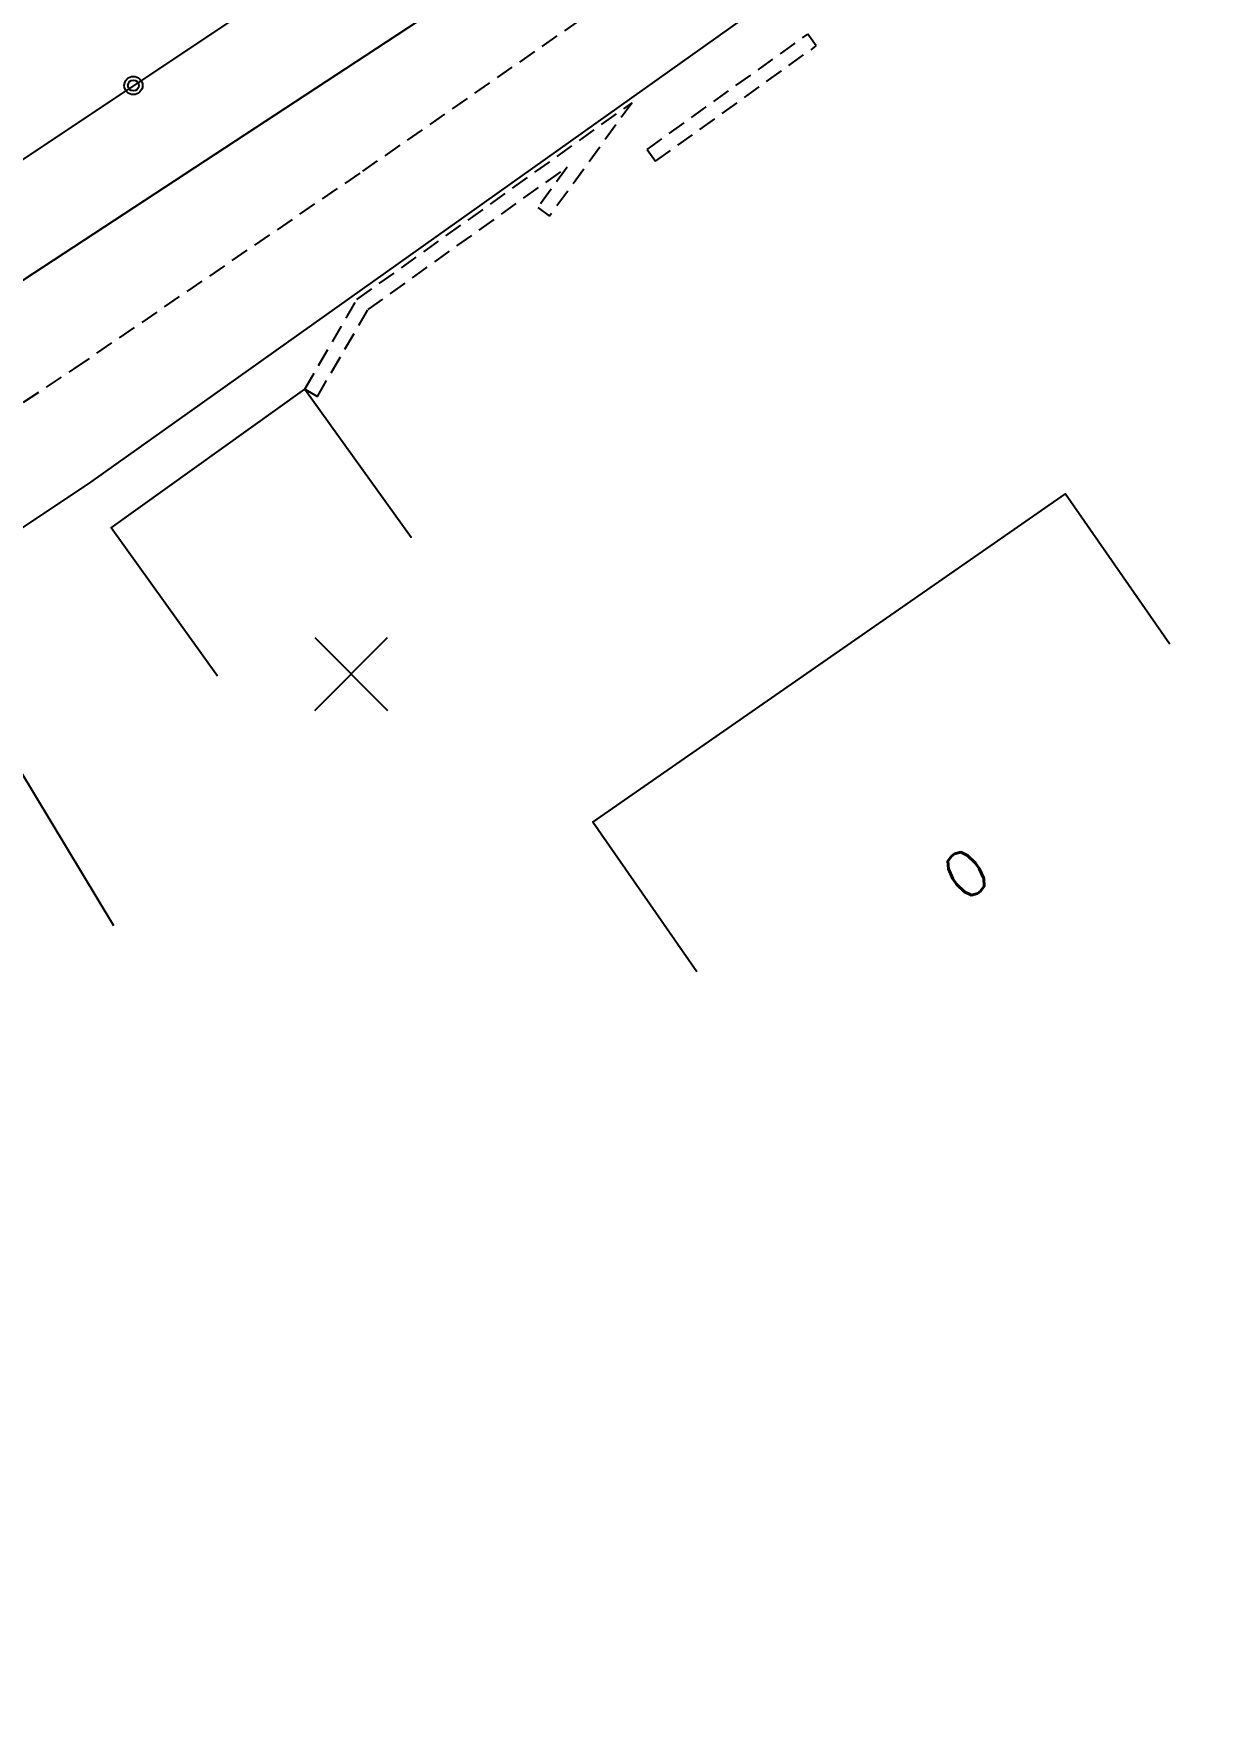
# Model space of a CAD drawing. Header units: millimetres. Extents: x 133016 to 134000, y 142000 to 143000.
# Drawn here: x 133453.56 to 133486.24, y 142331.69 to 142377.93 of the extents above; entities that cross this region are included whole.
import ezdxf
from ezdxf.enums import TextEntityAlignment as Align

# ---------------------------------------------------------------- set-up
doc = ezdxf.new("R2010")
doc.units = ezdxf.units.MM
doc.linetypes.add('DASHED', pattern=[0.75, 0.5, -0.25])
doc.layers.get('0').update_dxf_attribs({"linetype": 'CONTINUOUS'})
for name, color, linetype in [('W0001', 6, 'DASHED'), ('W0008', 7, 'CONTINUOUS'), ('W0100', 7, 'CONTINUOUS'), ('W0112', 1, 'DASHED'), ('W0322', 7, 'CONTINUOUS'), ('W0991', 7, 'CONTINUOUS')]:
    doc.layers.add(name, color=color, linetype=linetype)
doc.styles.get("Standard").update_dxf_attribs({"font": 'romans.shx', "width": 0.85})

# ---------------------------------------------------------------- blocks, each defined once
blk = doc.blocks.new('t322o')
at = {"color": 0, "linetype": 'Continuous'}
for radius in [0.25, 0.15]:
    blk.add_circle((0, 0), radius, dxfattribs=at)
blk = doc.blocks.new('t991o')
at = {"color": 0, "linetype": 'Continuous'}
for p, q in [((-1, 1), (1, -1)), ((-1, -1), (1, 1))]:
    blk.add_line(p, q, dxfattribs=at)

msp = doc.modelspace()

# ---------------------------------------------------------------- linework, layer by layer
at = {"layer": 'W0001'}
msp.add_lwpolyline([(133398.998, 142333.37), (133408.988, 142339.64), (133418.312, 142345.425), (133427.206, 142350.916), (133434.586, 142355.623), (133443.892, 142361.618), (133454.669, 142368.741), (133462.579, 142374.156), (133473.582, 142381.81), (133487.662, 142392.238), (133499.076, 142400.67), (133514.684, 142412.218), (133530.37, 142423.896), (133538.187, 142430.161)], dxfattribs=at)
at = {"layer": 'W0008'}
for points in [[(133400.935, 142337.872), (133405.275, 142340.517), (133412.169, 142344.83), (133424.249, 142352.18), (133427.965, 142354.488), (133450.822, 142369.596), (133452.44, 142370.636), (133463.228, 142377.709), (133468.422, 142381.132), (133476.721, 142387.171), (133481.047, 142390.443), (133508.968, 142411.059), (133511.171, 142412.682), (133529.241, 142426.113), (133532.936, 142429.001)], [(133401.365, 142331.691), (133423.479, 142345.476), (133438.796, 142355.066), (133439.972, 142355.778), (133447.309, 142360.424), (133455.119, 142365.628), (133474.7, 142379.547), (133475.679, 142380.261), (133487.819, 142389.264), (133500.95, 142398.971), (133512.31, 142407.364), (133525.926, 142417.536), (133529.095, 142419.841), (133531.073, 142421.332), (133537.632, 142426.472)]]:
    msp.add_lwpolyline(points, dxfattribs=at)
at = {"layer": 'W0100'}
for points in [[(133458.598, 142360.31), (133455.683, 142364.373), (133460.993, 142368.183), (133463.908, 142364.121), (133463.908, 142364.121), (133463.908, 142364.121), (133463.908, 142364.121), (133463.908, 142364.121), (133463.908, 142364.121), (133463.908, 142364.121), (133463.908, 142364.121), (133463.908, 142364.121), (133463.908, 142364.121), (133463.908, 142364.121), (133463.908, 142364.121), (133463.908, 142364.121), (133463.908, 142364.121), (133463.908, 142364.121), (133463.908, 142364.121), (133463.908, 142364.121), (133463.908, 142364.121), (133463.908, 142364.121), (133463.908, 142364.121), (133463.908, 142364.121), (133463.908, 142364.121), (133463.908, 142364.121), (133463.908, 142364.121), (133463.908, 142364.121), (133463.908, 142364.121), (133463.908, 142364.121), (133463.908, 142364.121), (133463.908, 142364.121), (133463.908, 142364.121), (133463.908, 142364.121), (133463.908, 142364.121), (133463.908, 142364.121), (133463.908, 142364.121), (133463.908, 142364.121), (133463.908, 142364.121), (133463.908, 142364.121), (133463.908, 142364.121), (133463.908, 142364.121), (133463.908, 142364.121), (133463.908, 142364.121), (133463.908, 142364.121), (133463.908, 142364.121), (133463.908, 142364.121), (133463.908, 142364.121), (133463.908, 142364.121), (133463.908, 142364.121), (133463.908, 142364.121), (133463.908, 142364.121), (133463.908, 142364.121), (133463.908, 142364.121), (133463.908, 142364.121), (133463.908, 142364.121), (133463.908, 142364.121), (133463.908, 142364.121), (133463.908, 142364.121), (133463.908, 142364.121), (133463.908, 142364.121), (133463.908, 142364.121), (133463.908, 142364.121), (133463.908, 142364.121), (133463.908, 142364.121), (133463.908, 142364.121), (133463.908, 142364.121), (133463.908, 142364.121), (133463.908, 142364.121), (133463.908, 142364.121), (133463.908, 142364.121), (133463.908, 142364.121), (133463.908, 142364.121), (133463.908, 142364.121), (133463.908, 142364.121), (133463.908, 142364.121), (133463.908, 142364.121), (133463.908, 142364.121), (133463.908, 142364.121), (133463.908, 142364.121), (133463.908, 142364.121), (133463.908, 142364.121), (133463.908, 142364.121), (133463.908, 142364.121), (133463.908, 142364.121), (133463.908, 142364.121), (133463.908, 142364.121), (133463.908, 142364.121), (133463.908, 142364.121), (133463.908, 142364.121), (133463.908, 142364.121), (133463.908, 142364.121), (133463.908, 142364.121), (133463.908, 142364.121), (133463.908, 142364.121), (133463.908, 142364.121), (133463.908, 142364.121), (133463.908, 142364.121), (133463.908, 142364.121), (133463.908, 142364.121), (133463.908, 142364.121), (133463.908, 142364.121), (133463.908, 142364.121), (133463.908, 142364.121), (133463.908, 142364.121), (133463.908, 142364.121), (133463.908, 142364.121), (133463.908, 142364.121), (133463.908, 142364.121), (133463.908, 142364.121), (133463.908, 142364.121), (133463.908, 142364.121), (133463.908, 142364.121), (133463.908, 142364.121), (133463.908, 142364.121), (133463.908, 142364.121), (133463.908, 142364.121), (133463.908, 142364.121), (133463.908, 142364.121), (133463.908, 142364.121)], [(133471.749, 142352.197), (133468.896, 142356.303), (133481.862, 142365.311), (133484.715, 142361.204), (133484.715, 142361.204), (133484.715, 142361.204), (133484.715, 142361.204), (133484.715, 142361.204), (133484.715, 142361.204), (133484.715, 142361.204), (133484.715, 142361.204), (133484.715, 142361.204), (133484.715, 142361.204), (133484.715, 142361.204), (133484.715, 142361.204), (133484.715, 142361.204), (133484.715, 142361.204), (133484.715, 142361.204), (133484.715, 142361.204), (133484.715, 142361.204), (133484.715, 142361.204), (133484.715, 142361.204), (133484.715, 142361.204), (133484.715, 142361.204), (133484.715, 142361.204), (133484.715, 142361.204), (133484.715, 142361.204), (133484.715, 142361.204), (133484.715, 142361.204), (133484.715, 142361.204), (133484.715, 142361.204), (133484.715, 142361.204), (133484.715, 142361.204), (133484.715, 142361.204), (133484.715, 142361.204), (133484.715, 142361.204), (133484.715, 142361.204), (133484.715, 142361.204), (133484.715, 142361.204), (133484.715, 142361.204), (133484.715, 142361.204), (133484.715, 142361.204), (133484.715, 142361.204), (133484.715, 142361.204), (133484.715, 142361.204), (133484.715, 142361.204), (133484.715, 142361.204), (133484.715, 142361.204), (133484.715, 142361.204), (133484.715, 142361.204), (133484.715, 142361.204), (133484.715, 142361.204), (133484.715, 142361.204), (133484.715, 142361.204), (133484.715, 142361.204), (133484.715, 142361.204), (133484.715, 142361.204), (133484.715, 142361.204), (133484.715, 142361.204), (133484.715, 142361.204), (133484.715, 142361.204), (133484.715, 142361.204), (133484.715, 142361.204), (133484.715, 142361.204), (133484.715, 142361.204), (133484.715, 142361.204), (133484.715, 142361.204), (133484.715, 142361.204), (133484.715, 142361.204), (133484.715, 142361.204), (133484.715, 142361.204), (133484.715, 142361.204), (133484.715, 142361.204), (133484.715, 142361.204), (133484.715, 142361.204), (133484.715, 142361.204), (133484.715, 142361.204), (133484.715, 142361.204), (133484.715, 142361.204), (133484.715, 142361.204), (133484.715, 142361.204), (133484.715, 142361.204), (133484.715, 142361.204), (133484.715, 142361.204), (133484.715, 142361.204), (133484.715, 142361.204), (133484.715, 142361.204), (133484.715, 142361.204), (133484.715, 142361.204), (133484.715, 142361.204), (133484.715, 142361.204), (133484.715, 142361.204), (133484.715, 142361.204), (133484.715, 142361.204), (133484.715, 142361.204), (133484.715, 142361.204), (133484.715, 142361.204), (133484.715, 142361.204), (133484.715, 142361.204), (133484.715, 142361.204), (133484.715, 142361.204), (133484.715, 142361.204), (133484.715, 142361.204), (133484.715, 142361.204), (133484.715, 142361.204), (133484.715, 142361.204), (133484.715, 142361.204), (133484.715, 142361.204), (133484.715, 142361.204), (133484.715, 142361.204), (133484.715, 142361.204), (133484.715, 142361.204), (133484.715, 142361.204), (133484.715, 142361.204), (133484.715, 142361.204), (133484.715, 142361.204), (133484.715, 142361.204), (133484.715, 142361.204), (133484.715, 142361.204), (133484.715, 142361.204)], [(133455.754, 142353.456), (133453.175, 142357.739)]]:
    msp.add_lwpolyline(points, dxfattribs=at)
at = {"layer": 'W0112'}
for points in [[(133470.38, 142374.757), (133474.787, 142377.919), (133474.787, 142377.919), (133474.787, 142377.919), (133474.787, 142377.919), (133474.787, 142377.919), (133474.787, 142377.919), (133474.787, 142377.919), (133474.787, 142377.919), (133474.787, 142377.919), (133474.787, 142377.919), (133474.787, 142377.919), (133474.787, 142377.919), (133474.787, 142377.919), (133474.787, 142377.919), (133474.787, 142377.919), (133474.787, 142377.919), (133474.787, 142377.919), (133474.787, 142377.919), (133474.787, 142377.919), (133474.787, 142377.919), (133474.787, 142377.919), (133474.787, 142377.919), (133474.787, 142377.919), (133474.787, 142377.919), (133474.787, 142377.919), (133474.787, 142377.919), (133474.787, 142377.919), (133474.787, 142377.919), (133474.787, 142377.919), (133474.787, 142377.919), (133474.787, 142377.919), (133474.787, 142377.919), (133474.787, 142377.919), (133474.787, 142377.919), (133474.787, 142377.919), (133474.787, 142377.919), (133474.787, 142377.919), (133474.787, 142377.919), (133474.787, 142377.919), (133474.787, 142377.919), (133474.787, 142377.919), (133474.787, 142377.919), (133474.787, 142377.919), (133474.787, 142377.919), (133474.787, 142377.919), (133474.787, 142377.919), (133474.787, 142377.919), (133474.787, 142377.919), (133474.787, 142377.919), (133474.787, 142377.919), (133474.787, 142377.919), (133474.787, 142377.919), (133474.787, 142377.919), (133474.787, 142377.919), (133474.787, 142377.919), (133474.787, 142377.919), (133474.787, 142377.919), (133474.787, 142377.919), (133474.787, 142377.919), (133474.787, 142377.919), (133474.787, 142377.919), (133474.787, 142377.919), (133474.787, 142377.919), (133474.787, 142377.919), (133474.787, 142377.919), (133474.787, 142377.919), (133474.787, 142377.919), (133474.787, 142377.919), (133474.787, 142377.919), (133474.787, 142377.919), (133474.787, 142377.919), (133474.787, 142377.919), (133474.787, 142377.919), (133474.787, 142377.919), (133474.787, 142377.919), (133474.787, 142377.919), (133474.787, 142377.919), (133474.787, 142377.919), (133474.787, 142377.919), (133474.787, 142377.919), (133474.787, 142377.919), (133474.787, 142377.919), (133474.787, 142377.919), (133474.787, 142377.919), (133474.787, 142377.919), (133474.787, 142377.919), (133474.787, 142377.919), (133474.787, 142377.919), (133474.787, 142377.919), (133474.787, 142377.919), (133474.787, 142377.919), (133474.787, 142377.919), (133474.787, 142377.919), (133474.787, 142377.919), (133474.787, 142377.919), (133474.787, 142377.919), (133474.787, 142377.919), (133474.787, 142377.919), (133474.787, 142377.919), (133474.787, 142377.919), (133474.787, 142377.919), (133474.787, 142377.919), (133474.787, 142377.919), (133474.787, 142377.919), (133474.787, 142377.919), (133474.787, 142377.919), (133474.787, 142377.919), (133474.787, 142377.919), (133474.787, 142377.919), (133474.787, 142377.919), (133474.787, 142377.919), (133474.787, 142377.919), (133474.787, 142377.919), (133474.787, 142377.919), (133474.787, 142377.919), (133474.787, 142377.919), (133474.787, 142377.919), (133474.787, 142377.919), (133474.787, 142377.919)], [(133470.38, 142374.757), (133470.613, 142374.432), (133475.02, 142377.594), (133474.787, 142377.919), (133474.787, 142377.919), (133474.787, 142377.919), (133474.787, 142377.919), (133474.787, 142377.919), (133474.787, 142377.919), (133474.787, 142377.919), (133474.787, 142377.919), (133474.787, 142377.919), (133474.787, 142377.919), (133474.787, 142377.919), (133474.787, 142377.919), (133474.787, 142377.919), (133474.787, 142377.919), (133474.787, 142377.919), (133474.787, 142377.919), (133474.787, 142377.919), (133474.787, 142377.919), (133474.787, 142377.919), (133474.787, 142377.919), (133474.787, 142377.919), (133474.787, 142377.919), (133474.787, 142377.919), (133474.787, 142377.919), (133474.787, 142377.919), (133474.787, 142377.919), (133474.787, 142377.919), (133474.787, 142377.919), (133474.787, 142377.919), (133474.787, 142377.919), (133474.787, 142377.919), (133474.787, 142377.919), (133474.787, 142377.919), (133474.787, 142377.919), (133474.787, 142377.919), (133474.787, 142377.919), (133474.787, 142377.919), (133474.787, 142377.919), (133474.787, 142377.919), (133474.787, 142377.919), (133474.787, 142377.919), (133474.787, 142377.919), (133474.787, 142377.919), (133474.787, 142377.919), (133474.787, 142377.919), (133474.787, 142377.919), (133474.787, 142377.919), (133474.787, 142377.919), (133474.787, 142377.919), (133474.787, 142377.919), (133474.787, 142377.919), (133474.787, 142377.919), (133474.787, 142377.919), (133474.787, 142377.919), (133474.787, 142377.919), (133474.787, 142377.919), (133474.787, 142377.919), (133474.787, 142377.919), (133474.787, 142377.919), (133474.787, 142377.919), (133474.787, 142377.919), (133474.787, 142377.919), (133474.787, 142377.919), (133474.787, 142377.919), (133474.787, 142377.919), (133474.787, 142377.919), (133474.787, 142377.919), (133474.787, 142377.919), (133474.787, 142377.919), (133474.787, 142377.919), (133474.787, 142377.919), (133474.787, 142377.919), (133474.787, 142377.919), (133474.787, 142377.919), (133474.787, 142377.919), (133474.787, 142377.919), (133474.787, 142377.919), (133474.787, 142377.919), (133474.787, 142377.919), (133474.787, 142377.919), (133474.787, 142377.919), (133474.787, 142377.919), (133474.787, 142377.919), (133474.787, 142377.919), (133474.787, 142377.919), (133474.787, 142377.919), (133474.787, 142377.919), (133474.787, 142377.919), (133474.787, 142377.919), (133474.787, 142377.919), (133474.787, 142377.919), (133474.787, 142377.919), (133474.787, 142377.919), (133474.787, 142377.919), (133474.787, 142377.919), (133474.787, 142377.919), (133474.787, 142377.919), (133474.787, 142377.919), (133474.787, 142377.919), (133474.787, 142377.919), (133474.787, 142377.919), (133474.787, 142377.919), (133474.787, 142377.919), (133474.787, 142377.919), (133474.787, 142377.919), (133474.787, 142377.919), (133474.787, 142377.919), (133474.787, 142377.919), (133474.787, 142377.919), (133474.787, 142377.919), (133474.787, 142377.919), (133474.787, 142377.919), (133474.787, 142377.919), (133474.787, 142377.919), (133474.787, 142377.919), (133474.787, 142377.919), (133474.787, 142377.919)], [(133460.993, 142368.183), (133462.423, 142370.638), (133469.968, 142376.035), (133467.708, 142372.928), (133467.708, 142372.928), (133467.708, 142372.928), (133467.708, 142372.928), (133467.708, 142372.928), (133467.708, 142372.928), (133467.708, 142372.928), (133467.708, 142372.928), (133467.708, 142372.928), (133467.708, 142372.928), (133467.708, 142372.928), (133467.708, 142372.928), (133467.708, 142372.928), (133467.708, 142372.928), (133467.708, 142372.928), (133467.708, 142372.928), (133467.708, 142372.928), (133467.708, 142372.928), (133467.708, 142372.928), (133467.708, 142372.928), (133467.708, 142372.928), (133467.708, 142372.928), (133467.708, 142372.928), (133467.708, 142372.928), (133467.708, 142372.928), (133467.708, 142372.928), (133467.708, 142372.928), (133467.708, 142372.928), (133467.708, 142372.928), (133467.708, 142372.928), (133467.708, 142372.928), (133467.708, 142372.928), (133467.708, 142372.928), (133467.708, 142372.928), (133467.708, 142372.928), (133467.708, 142372.928), (133467.708, 142372.928), (133467.708, 142372.928), (133467.708, 142372.928), (133467.708, 142372.928), (133467.708, 142372.928), (133467.708, 142372.928), (133467.708, 142372.928), (133467.708, 142372.928), (133467.708, 142372.928), (133467.708, 142372.928), (133467.708, 142372.928), (133467.708, 142372.928), (133467.708, 142372.928), (133467.708, 142372.928), (133467.708, 142372.928), (133467.708, 142372.928), (133467.708, 142372.928), (133467.708, 142372.928), (133467.708, 142372.928), (133467.708, 142372.928), (133467.708, 142372.928), (133467.708, 142372.928), (133467.708, 142372.928), (133467.708, 142372.928), (133467.708, 142372.928), (133467.708, 142372.928), (133467.708, 142372.928), (133467.708, 142372.928), (133467.708, 142372.928), (133467.708, 142372.928), (133467.708, 142372.928), (133467.708, 142372.928), (133467.708, 142372.928), (133467.708, 142372.928), (133467.708, 142372.928), (133467.708, 142372.928), (133467.708, 142372.928), (133467.708, 142372.928), (133467.708, 142372.928), (133467.708, 142372.928), (133467.708, 142372.928), (133467.708, 142372.928), (133467.708, 142372.928), (133467.708, 142372.928), (133467.708, 142372.928), (133467.708, 142372.928), (133467.708, 142372.928), (133467.708, 142372.928), (133467.708, 142372.928), (133467.708, 142372.928), (133467.708, 142372.928), (133467.708, 142372.928), (133467.708, 142372.928), (133467.708, 142372.928), (133467.708, 142372.928), (133467.708, 142372.928), (133467.708, 142372.928), (133467.708, 142372.928), (133467.708, 142372.928), (133467.708, 142372.928), (133467.708, 142372.928), (133467.708, 142372.928), (133467.708, 142372.928), (133467.708, 142372.928), (133467.708, 142372.928), (133467.708, 142372.928), (133467.708, 142372.928), (133467.708, 142372.928), (133467.708, 142372.928), (133467.708, 142372.928), (133467.708, 142372.928), (133467.708, 142372.928), (133467.708, 142372.928), (133467.708, 142372.928), (133467.708, 142372.928), (133467.708, 142372.928), (133467.708, 142372.928), (133467.708, 142372.928), (133467.708, 142372.928), (133467.708, 142372.928), (133467.708, 142372.928)], [(133460.993, 142368.183), (133461.338, 142367.982), (133462.725, 142370.362), (133468.19, 142374.272), (133467.384, 142373.164), (133467.708, 142372.928), (133467.708, 142372.928), (133467.708, 142372.928), (133467.708, 142372.928), (133467.708, 142372.928), (133467.708, 142372.928), (133467.708, 142372.928), (133467.708, 142372.928), (133467.708, 142372.928), (133467.708, 142372.928), (133467.708, 142372.928), (133467.708, 142372.928), (133467.708, 142372.928), (133467.708, 142372.928), (133467.708, 142372.928), (133467.708, 142372.928), (133467.708, 142372.928), (133467.708, 142372.928), (133467.708, 142372.928), (133467.708, 142372.928), (133467.708, 142372.928), (133467.708, 142372.928), (133467.708, 142372.928), (133467.708, 142372.928), (133467.708, 142372.928), (133467.708, 142372.928), (133467.708, 142372.928), (133467.708, 142372.928), (133467.708, 142372.928), (133467.708, 142372.928), (133467.708, 142372.928), (133467.708, 142372.928), (133467.708, 142372.928), (133467.708, 142372.928), (133467.708, 142372.928), (133467.708, 142372.928), (133467.708, 142372.928), (133467.708, 142372.928), (133467.708, 142372.928), (133467.708, 142372.928), (133467.708, 142372.928), (133467.708, 142372.928), (133467.708, 142372.928), (133467.708, 142372.928), (133467.708, 142372.928), (133467.708, 142372.928), (133467.708, 142372.928), (133467.708, 142372.928), (133467.708, 142372.928), (133467.708, 142372.928), (133467.708, 142372.928), (133467.708, 142372.928), (133467.708, 142372.928), (133467.708, 142372.928), (133467.708, 142372.928), (133467.708, 142372.928), (133467.708, 142372.928), (133467.708, 142372.928), (133467.708, 142372.928), (133467.708, 142372.928), (133467.708, 142372.928), (133467.708, 142372.928), (133467.708, 142372.928), (133467.708, 142372.928), (133467.708, 142372.928), (133467.708, 142372.928), (133467.708, 142372.928), (133467.708, 142372.928), (133467.708, 142372.928), (133467.708, 142372.928), (133467.708, 142372.928), (133467.708, 142372.928), (133467.708, 142372.928), (133467.708, 142372.928), (133467.708, 142372.928), (133467.708, 142372.928), (133467.708, 142372.928), (133467.708, 142372.928), (133467.708, 142372.928), (133467.708, 142372.928), (133467.708, 142372.928), (133467.708, 142372.928), (133467.708, 142372.928), (133467.708, 142372.928), (133467.708, 142372.928), (133467.708, 142372.928), (133467.708, 142372.928), (133467.708, 142372.928), (133467.708, 142372.928), (133467.708, 142372.928), (133467.708, 142372.928), (133467.708, 142372.928), (133467.708, 142372.928), (133467.708, 142372.928), (133467.708, 142372.928), (133467.708, 142372.928), (133467.708, 142372.928), (133467.708, 142372.928), (133467.708, 142372.928), (133467.708, 142372.928), (133467.708, 142372.928), (133467.708, 142372.928), (133467.708, 142372.928), (133467.708, 142372.928), (133467.708, 142372.928), (133467.708, 142372.928), (133467.708, 142372.928), (133467.708, 142372.928), (133467.708, 142372.928), (133467.708, 142372.928), (133467.708, 142372.928), (133467.708, 142372.928), (133467.708, 142372.928), (133467.708, 142372.928), (133467.708, 142372.928)]]:
    msp.add_lwpolyline(points, dxfattribs=at)
at = {"layer": 'W0322'}
msp.add_lwpolyline([(133467.285, 142383.837), (133450.599, 142372.717), (133445.71, 142378.076)], dxfattribs=at)

# ---------------------------------------------------------------- block references
at = {"layer": 'W0322', "rotation": 213.6805217444022}
msp.add_blockref('t322o', (133456.29, 142376.509), dxfattribs=at)
at = {"layer": 'W0991'}
msp.add_blockref('t991o', (133462.263, 142360.369), dxfattribs=at)

# ---------------------------------------------------------------- texts
msp.add_text('0', height=1.25, rotation=34.7893, dxfattribs=at).set_placement((133479.129, 142354.888), align=Align.MIDDLE)

doc.saveas('drawing.dxf')
